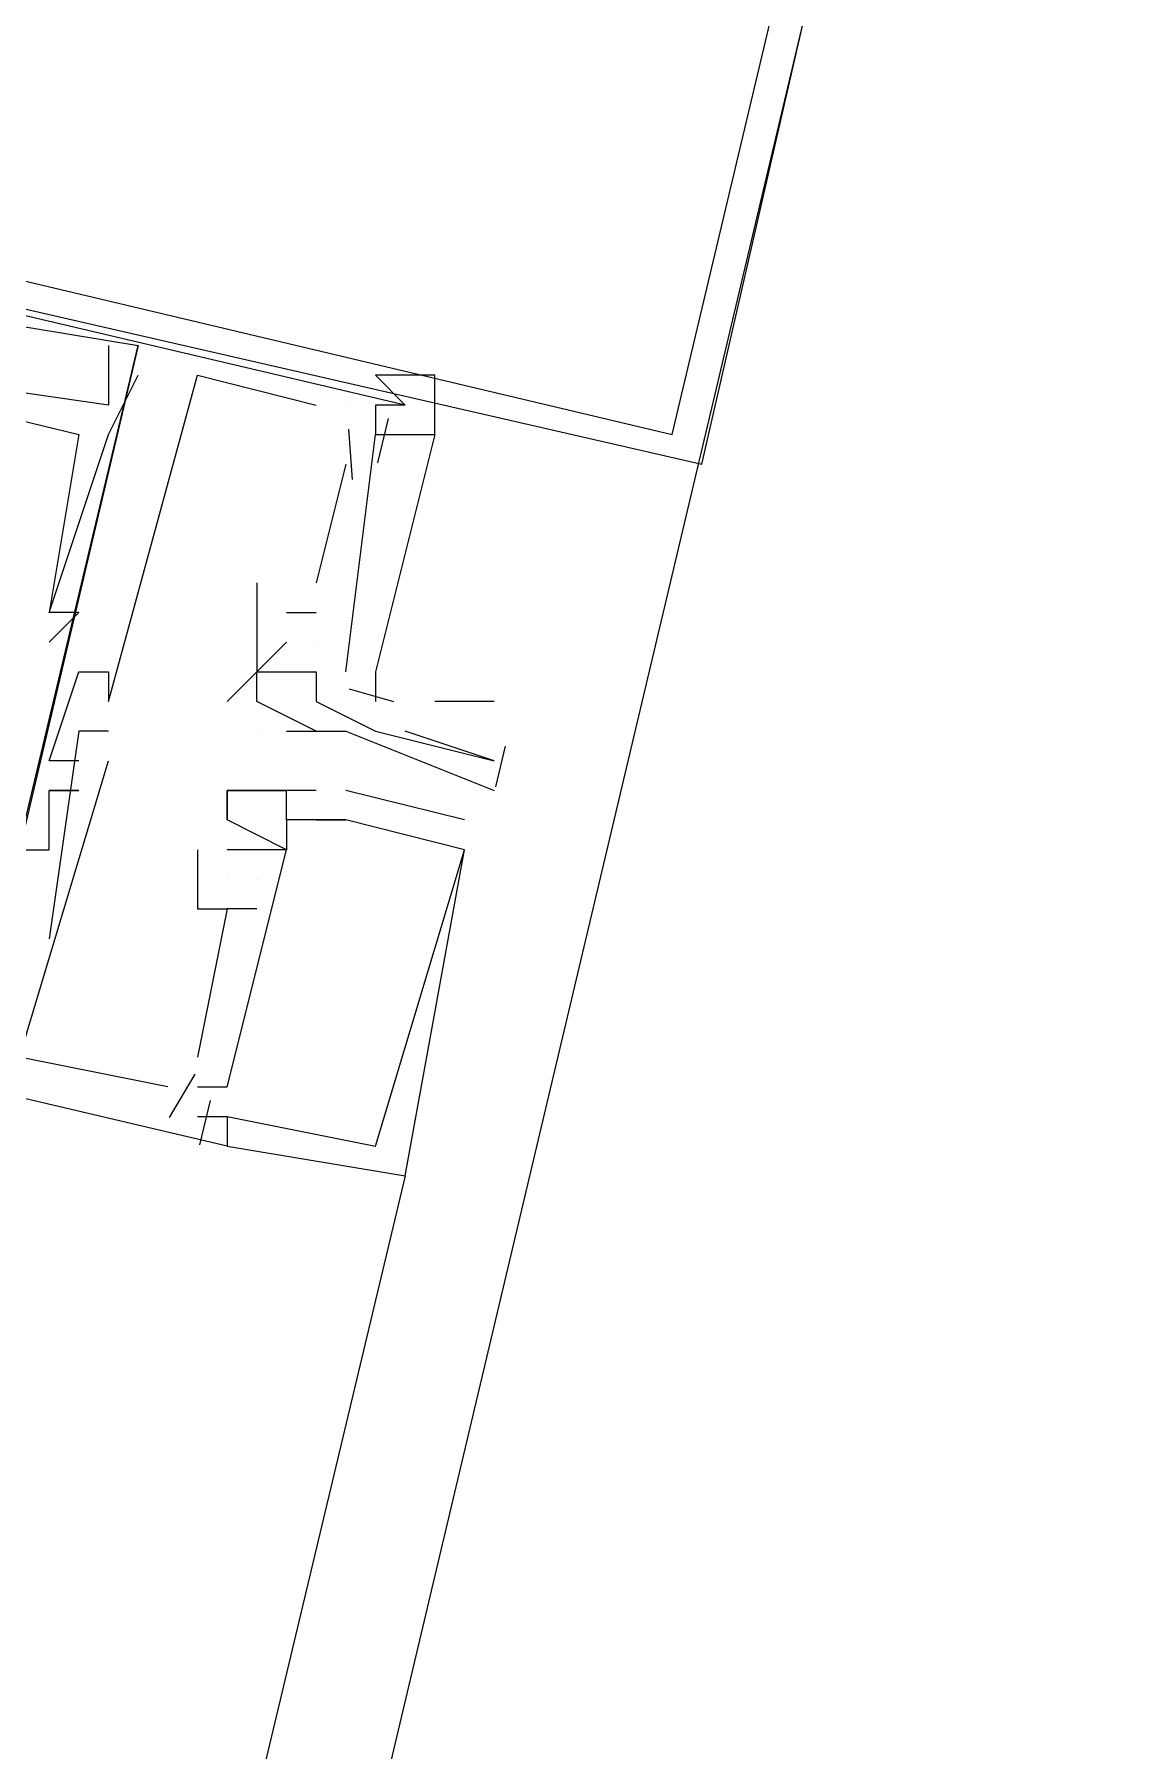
# Model space of a CAD drawing. Header units: feet. Extents: x -84 to 198, y -22 to 181.
# Drawn here: x 117.807 to 118.294, y 74.719 to 75.491 of the extents above; entities that cross this region are included whole.
import ezdxf

# ---------------------------------------------------------------- set-up
doc = ezdxf.new("R2010")
doc.units = ezdxf.units.FT
doc.layers.add('A-LINEA', color=7, linetype='CONTINUOUS')

msp = doc.modelspace()

# ---------------------------------------------------------------- linework, layer by layer
at = {"layer": 'A-LINEA'}
for p, q in [((117.7867, 75.0711), (117.8533, 75.3511)), ((117.7867, 75.0711), (117.8533, 75.3511)), ((117.7867, 75.0711), (117.8533, 75.3511)), ((117.7867, 75.0711), (117.8533, 75.3511)), ((117.7867, 75.0711), (117.8533, 75.3511)), ((117.7867, 75.0711), (117.8533, 75.3511)), ((117.84, 75.3511), (117.84, 75.3511)), ((117.84, 75.3511), (117.84, 75.3511)), ((117.84, 75.3511), (117.84, 75.3511)), ((117.84, 75.3511), (117.84, 75.3511)), ((117.84, 75.3511), (117.84, 75.3511)), ((117.84, 75.3511), (117.84, 75.3511)), ((117.8533, 75.3511), (117.8533, 75.3511)), ((117.8533, 75.3511), (117.8533, 75.3511)), ((117.8533, 75.3511), (117.8533, 75.3511)), ((117.8533, 75.3511), (117.8533, 75.3511)), ((117.8533, 75.3511), (117.8533, 75.3511)), ((117.8533, 75.3511), (117.8533, 75.3511)), ((117.8533, 75.3378), (117.8533, 75.3378)), ((117.8533, 75.3378), (117.8533, 75.3378)), ((117.8533, 75.3378), (117.8533, 75.3378)), ((117.8533, 75.3378), (117.8533, 75.3378)), ((117.8533, 75.3378), (117.8533, 75.3378)), ((117.8533, 75.3378), (117.8533, 75.3378)), ((117.88, 75.3378), (117.88, 75.3378)), ((117.88, 75.3378), (117.88, 75.3378)), ((117.88, 75.3378), (117.88, 75.3378)), ((117.88, 75.3378), (117.88, 75.3378)), ((117.88, 75.3378), (117.88, 75.3378)), ((117.88, 75.3378), (117.88, 75.3378)), ((117.84, 75.3244), (117.84, 75.3244)), ((117.84, 75.3244), (117.84, 75.3244)), ((117.84, 75.3244), (117.84, 75.3244)), ((117.84, 75.3244), (117.84, 75.3244)), ((117.84, 75.3244), (117.84, 75.3244)), ((117.84, 75.3244), (117.84, 75.3244)), ((117.9333, 75.3244), (117.9333, 75.3244)), ((117.9333, 75.3244), (117.9333, 75.3244)), ((117.9333, 75.3244), (117.9333, 75.3244)), ((117.9333, 75.3244), (117.9333, 75.3244)), ((117.9333, 75.3244), (117.9333, 75.3244)), ((117.9333, 75.3244), (117.9333, 75.3244)), ((117.9467, 75.3244), (117.9467, 75.3244)), ((117.9467, 75.3244), (117.9467, 75.3244)), ((117.9467, 75.3244), (117.9467, 75.3244)), ((117.9467, 75.3244), (117.9467, 75.3244)), ((117.9467, 75.3244), (117.9467, 75.3244)), ((117.9467, 75.3244), (117.9467, 75.3244)), ((117.96, 75.3244), (117.96, 75.3244)), ((117.96, 75.3244), (117.96, 75.3244)), ((117.96, 75.3244), (117.96, 75.3244)), ((117.96, 75.3244), (117.96, 75.3244)), ((117.96, 75.3244), (117.96, 75.3244)), ((117.96, 75.3244), (117.96, 75.3244)), ((117.96, 75.3244), (117.96, 75.3244)), ((117.96, 75.3244), (117.96, 75.3244)), ((117.96, 75.3244), (117.96, 75.3244)), ((117.96, 75.3244), (117.96, 75.3244)), ((117.96, 75.3244), (117.96, 75.3244)), ((117.96, 75.3244), (117.96, 75.3244)), ((117.9733, 75.3244), (117.9733, 75.3244)), ((117.9733, 75.3244), (117.9733, 75.3244)), ((117.9733, 75.3244), (117.9733, 75.3244)), ((117.9733, 75.3244), (117.9733, 75.3244)), ((117.9733, 75.3244), (117.9733, 75.3244)), ((117.9733, 75.3244), (117.9733, 75.3244)), ((117.9657, 75.3184), (117.9609, 75.2984)), ((117.9657, 75.3184), (117.9609, 75.2984)), ((117.9657, 75.3184), (117.9609, 75.2984)), ((117.9657, 75.3184), (117.9609, 75.2984)), ((117.9657, 75.3184), (117.9609, 75.2984)), ((117.9657, 75.3184), (117.9609, 75.2984)), ((117.8267, 75.3111), (117.8267, 75.3111)), ((117.8267, 75.3111), (117.8267, 75.3111)), ((117.8267, 75.3111), (117.8267, 75.3111)), ((117.8267, 75.3111), (117.8267, 75.3111)), ((117.8267, 75.3111), (117.8267, 75.3111)), ((117.8267, 75.3111), (117.8267, 75.3111)), ((117.84, 75.3111), (117.84, 75.3111)), ((117.84, 75.3111), (117.84, 75.3111)), ((117.84, 75.3111), (117.84, 75.3111)), ((117.84, 75.3111), (117.84, 75.3111)), ((117.84, 75.3111), (117.84, 75.3111)), ((117.84, 75.3111), (117.84, 75.3111)), ((117.9467, 75.2044), (117.96, 75.3111)), ((117.9467, 75.3111), (117.9467, 75.3111)), ((117.9467, 75.2044), (117.96, 75.3111)), ((117.9467, 75.3111), (117.9467, 75.3111)), ((117.9467, 75.2044), (117.96, 75.3111)), ((117.9467, 75.3111), (117.9467, 75.3111)), ((117.9467, 75.2044), (117.96, 75.3111)), ((117.9467, 75.3111), (117.9467, 75.3111)), ((117.9467, 75.2044), (117.96, 75.3111)), ((117.9467, 75.3111), (117.9467, 75.3111)), ((117.9467, 75.2044), (117.96, 75.3111)), ((117.9467, 75.3111), (117.9467, 75.3111)), ((117.9479, 75.3136), (117.9495, 75.2909)), ((117.9479, 75.3136), (117.9495, 75.2909)), ((117.9479, 75.3136), (117.9495, 75.2909)), ((117.9479, 75.3136), (117.9495, 75.2909)), ((117.9479, 75.3136), (117.9495, 75.2909)), ((117.9479, 75.3136), (117.9495, 75.2909)), ((117.96, 75.3111), (117.96, 75.3111)), ((117.96, 75.3111), (117.96, 75.3111)), ((117.96, 75.3111), (117.96, 75.3111)), ((117.96, 75.3111), (117.96, 75.3111)), ((117.96, 75.3111), (117.96, 75.3111)), ((117.96, 75.3111), (117.96, 75.3111)), ((117.9733, 75.3111), (117.9733, 75.3111)), ((117.9733, 75.3111), (117.9733, 75.3111)), ((117.9467, 75.2978), (117.9333, 75.2444)), ((117.9467, 75.2978), (117.9333, 75.2444)), ((117.9467, 75.2978), (117.9333, 75.2444)), ((117.9467, 75.2978), (117.9333, 75.2444)), ((117.9467, 75.2978), (117.9333, 75.2444)), ((117.9467, 75.2978), (117.9333, 75.2444)), ((117.9467, 75.2978), (117.9467, 75.2978)), ((117.9467, 75.2978), (117.9467, 75.2978)), ((117.9467, 75.2978), (117.9467, 75.2978)), ((117.9467, 75.2978), (117.9467, 75.2978)), ((117.9467, 75.2978), (117.9467, 75.2978)), ((117.9467, 75.2978), (117.9467, 75.2978)), ((117.9067, 75.2444), (117.9067, 75.2178)), ((117.9067, 75.2444), (117.9067, 75.2444)), ((117.9067, 75.2444), (117.9067, 75.2178)), ((117.9067, 75.2444), (117.9067, 75.2444)), ((117.9067, 75.2444), (117.9067, 75.2178)), ((117.9067, 75.2444), (117.9067, 75.2444)), ((117.9067, 75.2444), (117.9067, 75.2178)), ((117.9067, 75.2444), (117.9067, 75.2444)), ((117.9067, 75.2444), (117.9067, 75.2178)), ((117.9067, 75.2444), (117.9067, 75.2444)), ((117.9067, 75.2444), (117.9067, 75.2178)), ((117.9067, 75.2444), (117.9067, 75.2444)), ((117.92, 75.2444), (117.92, 75.2444)), ((117.92, 75.2444), (117.92, 75.2444)), ((117.92, 75.2444), (117.92, 75.2444)), ((117.92, 75.2444), (117.92, 75.2444)), ((117.92, 75.2444), (117.92, 75.2444)), ((117.92, 75.2444), (117.92, 75.2444)), ((117.92, 75.2444), (117.92, 75.2444)), ((117.92, 75.2444), (117.92, 75.2444)), ((117.92, 75.2444), (117.92, 75.2444)), ((117.92, 75.2444), (117.92, 75.2444)), ((117.92, 75.2444), (117.92, 75.2444)), ((117.92, 75.2444), (117.92, 75.2444)), ((117.9333, 75.2444), (117.9333, 75.2444)), ((117.9333, 75.2444), (117.9333, 75.2444)), ((117.9333, 75.2444), (117.9333, 75.2444)), ((117.9333, 75.2444), (117.9333, 75.2444)), ((117.9333, 75.2444), (117.9333, 75.2444)), ((117.9333, 75.2444), (117.9333, 75.2444)), ((117.8133, 75.2311), (117.8133, 75.2311)), ((117.8133, 75.2311), (117.8133, 75.2311)), ((117.8133, 75.2311), (117.8133, 75.2311)), ((117.8133, 75.2311), (117.8133, 75.2311)), ((117.8133, 75.2311), (117.8133, 75.2311)), ((117.8133, 75.2311), (117.8133, 75.2311)), ((117.8133, 75.2311), (117.8133, 75.2311)), ((117.8133, 75.2311), (117.8133, 75.2311)), ((117.8133, 75.2311), (117.8133, 75.2311)), ((117.8133, 75.2311), (117.8133, 75.2311)), ((117.8133, 75.2311), (117.8133, 75.2311)), ((117.8133, 75.2311), (117.8133, 75.2311)), ((117.8267, 75.2311), (117.8267, 75.2311)), ((117.8267, 75.2311), (117.8267, 75.2311)), ((117.8267, 75.2311), (117.8267, 75.2311)), ((117.8267, 75.2311), (117.8267, 75.2311)), ((117.8267, 75.2311), (117.8267, 75.2311)), ((117.8267, 75.2311), (117.8267, 75.2311)), ((117.92, 75.2311), (117.9333, 75.2311)), ((117.92, 75.2311), (117.92, 75.2311)), ((117.92, 75.2311), (117.9333, 75.2311)), ((117.92, 75.2311), (117.92, 75.2311)), ((117.92, 75.2311), (117.9333, 75.2311)), ((117.92, 75.2311), (117.92, 75.2311)), ((117.92, 75.2311), (117.9333, 75.2311)), ((117.92, 75.2311), (117.92, 75.2311)), ((117.92, 75.2311), (117.9333, 75.2311)), ((117.92, 75.2311), (117.92, 75.2311)), ((117.92, 75.2311), (117.9333, 75.2311)), ((117.92, 75.2311), (117.92, 75.2311)), ((117.9333, 75.2311), (117.9333, 75.2311)), ((117.9333, 75.2311), (117.9333, 75.2311)), ((117.9333, 75.2311), (117.9333, 75.2311)), ((117.9333, 75.2311), (117.9333, 75.2311)), ((117.9333, 75.2311), (117.9333, 75.2311)), ((117.9333, 75.2311), (117.9333, 75.2311)), ((117.8133, 75.2178), (117.8133, 75.2178)), ((117.8133, 75.2178), (117.8133, 75.2178)), ((117.8133, 75.2178), (117.8133, 75.2178)), ((117.8133, 75.2178), (117.8133, 75.2178)), ((117.8133, 75.2178), (117.8133, 75.2178)), ((117.8133, 75.2178), (117.8133, 75.2178)), ((117.9067, 75.2178), (117.9067, 75.2178)), ((117.9067, 75.2044), (117.92, 75.2178)), ((117.9067, 75.2178), (117.9067, 75.2178)), ((117.9067, 75.2044), (117.92, 75.2178)), ((117.9067, 75.2178), (117.9067, 75.2178)), ((117.9067, 75.2044), (117.92, 75.2178)), ((117.9067, 75.2178), (117.9067, 75.2178)), ((117.9067, 75.2178), (117.9067, 75.2178)), ((117.9067, 75.2044), (117.92, 75.2178)), ((117.9067, 75.2178), (117.9067, 75.2178)), ((117.9067, 75.2044), (117.92, 75.2178)), ((117.9067, 75.2178), (117.9067, 75.2178)), ((117.9067, 75.2044), (117.92, 75.2178)), ((117.9067, 75.2178), (117.9067, 75.2178)), ((117.92, 75.2178), (117.92, 75.2178)), ((117.92, 75.2178), (117.92, 75.2178)), ((117.92, 75.2178), (117.92, 75.2178)), ((117.92, 75.2178), (117.92, 75.2178)), ((117.92, 75.2178), (117.92, 75.2178)), ((117.92, 75.2178), (117.92, 75.2178)), ((117.9333, 75.2178), (117.9333, 75.2178)), ((117.9333, 75.2178), (117.9333, 75.2178)), ((117.9333, 75.2178), (117.9333, 75.2178)), ((117.9333, 75.2178), (117.9333, 75.2178)), ((117.9333, 75.2178), (117.9333, 75.2178)), ((117.9333, 75.2178), (117.9333, 75.2178)), ((117.9333, 75.2178), (117.9333, 75.2178)), ((117.9333, 75.2178), (117.9333, 75.2178)), ((117.9333, 75.2178), (117.9333, 75.2178)), ((117.9333, 75.2178), (117.9333, 75.2178)), ((117.9333, 75.2178), (117.9333, 75.2178)), ((117.9333, 75.2178), (117.9333, 75.2178)), ((117.8267, 75.2044), (117.8267, 75.2044)), ((117.8267, 75.2044), (117.8267, 75.2044)), ((117.8267, 75.2044), (117.8267, 75.2044)), ((117.8267, 75.2044), (117.8267, 75.2044)), ((117.8267, 75.2044), (117.8267, 75.2044)), ((117.8267, 75.2044), (117.8267, 75.2044)), ((117.84, 75.2044), (117.84, 75.2044)), ((117.84, 75.2044), (117.84, 75.2044)), ((117.84, 75.2044), (117.84, 75.2044)), ((117.84, 75.2044), (117.84, 75.2044)), ((117.84, 75.2044), (117.84, 75.2044)), ((117.84, 75.2044), (117.84, 75.2044)), ((117.84, 75.2044), (117.84, 75.2044)), ((117.84, 75.2044), (117.84, 75.2044)), ((117.84, 75.2044), (117.84, 75.2044)), ((117.84, 75.2044), (117.84, 75.2044)), ((117.84, 75.2044), (117.84, 75.2044)), ((117.84, 75.2044), (117.84, 75.2044)), ((117.9067, 75.2044), (117.9067, 75.2044)), ((117.9067, 75.2044), (117.9067, 75.2044)), ((117.9067, 75.2044), (117.9067, 75.2044)), ((117.9067, 75.2044), (117.9067, 75.2044)), ((117.9067, 75.2044), (117.9067, 75.2044)), ((117.9067, 75.2044), (117.9067, 75.2044)), ((117.9067, 75.2044), (117.9067, 75.2044)), ((117.9067, 75.2044), (117.9067, 75.2044)), ((117.9067, 75.2044), (117.9067, 75.2044)), ((117.9067, 75.2044), (117.9067, 75.2044)), ((117.9067, 75.2044), (117.9067, 75.2044)), ((117.9067, 75.2044), (117.9067, 75.2044)), ((117.92, 75.2044), (117.92, 75.2044)), ((117.92, 75.2044), (117.92, 75.2044)), ((117.9333, 75.2044), (117.9333, 75.2044)), ((117.9333, 75.2044), (117.9333, 75.2044)), ((117.9333, 75.2044), (117.9333, 75.2044)), ((117.9333, 75.2044), (117.9333, 75.2044)), ((117.9333, 75.2044), (117.9333, 75.2044)), ((117.9333, 75.2044), (117.9333, 75.2044)), ((117.9333, 75.2044), (117.9333, 75.2044)), ((117.9333, 75.2044), (117.9333, 75.2044)), ((117.9333, 75.2044), (117.9333, 75.2044)), ((117.9333, 75.2044), (117.9333, 75.2044)), ((117.9333, 75.2044), (117.9333, 75.2044)), ((117.9333, 75.2044), (117.9333, 75.2044)), ((117.9333, 75.2044), (117.9333, 75.2044)), ((117.9333, 75.2044), (117.9333, 75.2044)), ((117.9333, 75.2044), (117.9333, 75.2044)), ((117.9333, 75.2044), (117.9333, 75.2044)), ((117.9467, 75.2044), (117.9467, 75.2044)), ((117.9467, 75.2044), (117.9467, 75.2044)), ((117.9467, 75.2044), (117.9467, 75.2044)), ((117.9467, 75.2044), (117.9467, 75.2044)), ((117.9467, 75.2044), (117.9467, 75.2044)), ((117.9467, 75.2044), (117.9467, 75.2044)), ((117.9482, 75.1967), (117.9681, 75.1911)), ((117.9482, 75.1967), (117.9681, 75.1911)), ((117.9482, 75.1967), (117.9681, 75.1911)), ((117.9482, 75.1967), (117.9681, 75.1911)), ((117.9482, 75.1967), (117.9681, 75.1911)), ((117.9482, 75.1967), (117.9681, 75.1911)), ((117.84, 75.1911), (117.84, 75.1911)), ((117.84, 75.1911), (117.84, 75.1911)), ((117.84, 75.1911), (117.84, 75.1911)), ((117.84, 75.1911), (117.84, 75.1911)), ((117.84, 75.1911), (117.84, 75.1911)), ((117.84, 75.1911), (117.84, 75.1911)), ((117.8933, 75.1911), (117.8933, 75.1911)), ((117.8933, 75.1911), (117.8933, 75.1911)), ((117.9067, 75.1911), (117.9067, 75.1911)), ((117.9067, 75.1911), (117.9067, 75.1911)), ((117.9333, 75.1911), (117.9333, 75.1911)), ((117.9333, 75.1911), (117.9333, 75.1911)), ((117.9333, 75.1911), (117.9333, 75.1911)), ((117.9333, 75.1911), (117.9333, 75.1911)), ((118.0133, 75.1911), (117.9867, 75.1911)), ((118.0133, 75.1911), (117.9867, 75.1911)), ((117.8267, 75.1778), (117.8267, 75.1778)), ((117.8267, 75.1778), (117.8267, 75.1778)), ((117.8267, 75.1778), (117.8267, 75.1778)), ((117.8267, 75.1778), (117.8267, 75.1778)), ((117.8267, 75.1778), (117.8267, 75.1778)), ((117.8267, 75.1778), (117.8267, 75.1778)), ((117.84, 75.1778), (117.84, 75.1778)), ((117.84, 75.1778), (117.84, 75.1778)), ((117.84, 75.1778), (117.84, 75.1778)), ((117.84, 75.1778), (117.84, 75.1778)), ((117.84, 75.1778), (117.84, 75.1778)), ((117.84, 75.1778), (117.84, 75.1778)), ((117.9067, 75.1778), (117.9067, 75.1778)), ((117.9067, 75.1778), (117.9067, 75.1778)), ((117.9067, 75.1778), (117.9067, 75.1778)), ((117.9067, 75.1778), (117.9067, 75.1778)), ((117.92, 75.1778), (117.92, 75.1778)), ((117.92, 75.1778), (117.92, 75.1778)), ((117.9333, 75.1778), (117.9333, 75.1778)), ((117.9333, 75.1778), (117.9333, 75.1778)), ((117.9333, 75.1778), (117.9333, 75.1778)), ((117.9333, 75.1778), (117.9333, 75.1778)), ((117.9467, 75.1778), (117.9467, 75.1778)), ((117.9467, 75.1778), (117.9467, 75.1778)), ((117.96, 75.1778), (117.96, 75.1778)), ((117.96, 75.1778), (117.96, 75.1778)), ((117.96, 75.1778), (117.96, 75.1778)), ((117.96, 75.1778), (117.96, 75.1778)), ((118.0183, 75.171), (118.014, 75.1527)), ((118.0183, 75.171), (118.014, 75.1527)), ((117.8133, 75.1644), (117.8133, 75.1644)), ((117.8133, 75.1644), (117.8133, 75.1644)), ((117.8133, 75.1644), (117.8133, 75.1644)), ((117.8133, 75.1644), (117.8133, 75.1644)), ((117.8133, 75.1644), (117.8133, 75.1644)), ((117.8133, 75.1644), (117.8133, 75.1644)), ((117.8267, 75.1644), (117.8267, 75.1644)), ((117.8267, 75.1644), (117.8267, 75.1644)), ((117.8267, 75.1644), (117.8267, 75.1644)), ((117.8267, 75.1644), (117.8267, 75.1644)), ((117.8267, 75.1644), (117.8267, 75.1644)), ((117.8267, 75.1644), (117.8267, 75.1644)), ((117.84, 75.1644), (117.84, 75.1644)), ((117.84, 75.1644), (117.84, 75.1644)), ((117.84, 75.1644), (117.84, 75.1644)), ((117.84, 75.1644), (117.84, 75.1644)), ((117.84, 75.1644), (117.84, 75.1644)), ((117.84, 75.1644), (117.84, 75.1644)), ((118.0133, 75.1644), (118.0133, 75.1644)), ((118.0133, 75.1644), (118.0133, 75.1644)), ((117.8133, 75.1511), (117.8133, 75.1511)), ((117.8133, 75.1511), (117.8133, 75.1511)), ((117.8133, 75.1511), (117.8133, 75.1511)), ((117.8133, 75.1511), (117.8133, 75.1511)), ((117.8133, 75.1511), (117.8133, 75.1511)), ((117.8133, 75.1511), (117.8133, 75.1511)), ((117.8133, 75.1511), (117.8133, 75.1511)), ((117.8133, 75.1511), (117.8133, 75.1511)), ((117.8133, 75.1511), (117.8133, 75.1511)), ((117.8133, 75.1511), (117.8133, 75.1511)), ((117.8133, 75.1511), (117.8133, 75.1511)), ((117.8133, 75.1511), (117.8133, 75.1511)), ((117.8267, 75.1511), (117.8267, 75.1511)), ((117.8267, 75.1511), (117.8267, 75.1511)), ((117.8267, 75.1511), (117.8267, 75.1511)), ((117.8267, 75.1511), (117.8267, 75.1511)), ((117.8267, 75.1511), (117.8267, 75.1511)), ((117.8267, 75.1511), (117.8267, 75.1511)), ((117.8267, 75.1511), (117.8267, 75.1511)), ((117.8267, 75.1511), (117.8267, 75.1511)), ((117.8267, 75.1511), (117.8267, 75.1511)), ((117.8267, 75.1511), (117.8267, 75.1511)), ((117.8267, 75.1511), (117.8267, 75.1511)), ((117.8267, 75.1511), (117.8267, 75.1511)), ((117.8267, 75.1511), (117.8267, 75.1511)), ((117.8267, 75.1511), (117.8267, 75.1511)), ((117.8267, 75.1511), (117.8267, 75.1511)), ((117.8267, 75.1511), (117.8267, 75.1511)), ((117.8267, 75.1511), (117.8267, 75.1511)), ((117.8267, 75.1511), (117.8267, 75.1511)), ((117.8933, 75.1511), (117.8933, 75.1511)), ((117.8933, 75.1511), (117.8933, 75.1511)), ((117.8933, 75.1511), (117.8933, 75.1511)), ((117.8933, 75.1511), (117.8933, 75.1511)), ((117.8933, 75.1511), (117.8933, 75.1511)), ((117.8933, 75.1511), (117.8933, 75.1511)), ((117.8933, 75.1511), (117.8933, 75.1511)), ((117.8933, 75.1511), (117.8933, 75.1511)), ((117.8933, 75.1511), (117.8933, 75.1511)), ((117.8933, 75.1511), (117.8933, 75.1511)), ((117.8933, 75.1511), (117.8933, 75.1511)), ((117.8933, 75.1511), (117.8933, 75.1511)), ((117.9067, 75.1511), (117.9067, 75.1511)), ((117.9067, 75.1511), (117.9067, 75.1511)), ((117.9067, 75.1511), (117.9067, 75.1511)), ((117.9067, 75.1511), (117.9067, 75.1511)), ((117.9067, 75.1511), (117.9067, 75.1511)), ((117.9067, 75.1511), (117.9067, 75.1511)), ((117.92, 75.1511), (117.92, 75.1511)), ((117.92, 75.1511), (117.92, 75.1511)), ((117.92, 75.1511), (117.92, 75.1511)), ((117.92, 75.1511), (117.92, 75.1511)), ((117.92, 75.1511), (117.92, 75.1511)), ((117.92, 75.1511), (117.92, 75.1511)), ((117.92, 75.1511), (117.92, 75.1511)), ((117.92, 75.1511), (117.92, 75.1511)), ((117.92, 75.1511), (117.92, 75.1511)), ((117.92, 75.1511), (117.92, 75.1511)), ((117.92, 75.1511), (117.92, 75.1511)), ((117.92, 75.1511), (117.92, 75.1511)), ((117.9333, 75.1511), (117.9333, 75.1511)), ((117.9333, 75.1511), (117.9333, 75.1511)), ((117.9333, 75.1511), (117.9333, 75.1511)), ((117.9333, 75.1511), (117.9333, 75.1511)), ((117.9333, 75.1511), (117.9333, 75.1511)), ((117.9333, 75.1511), (117.9333, 75.1511)), ((117.9333, 75.1511), (117.9333, 75.1511)), ((117.9333, 75.1511), (117.9333, 75.1511)), ((117.9333, 75.1511), (117.9333, 75.1511)), ((117.9333, 75.1511), (117.9333, 75.1511)), ((117.9333, 75.1511), (117.9333, 75.1511)), ((117.9333, 75.1511), (117.9333, 75.1511)), ((117.9333, 75.1511), (117.9333, 75.1511)), ((117.9333, 75.1511), (117.9333, 75.1511)), ((117.9333, 75.1511), (117.9333, 75.1511)), ((117.9333, 75.1511), (117.9333, 75.1511)), ((117.9333, 75.1511), (117.9333, 75.1511)), ((117.9333, 75.1511), (117.9333, 75.1511)), ((118, 75.1378), (117.9467, 75.1511)), ((117.9467, 75.1511), (117.9467, 75.1511)), ((118, 75.1378), (117.9467, 75.1511)), ((117.9467, 75.1511), (117.9467, 75.1511)), ((118, 75.1378), (117.9467, 75.1511)), ((117.9467, 75.1511), (117.9467, 75.1511)), ((118, 75.1378), (117.9467, 75.1511)), ((117.9467, 75.1511), (117.9467, 75.1511)), ((118, 75.1378), (117.9467, 75.1511)), ((117.9467, 75.1511), (117.9467, 75.1511)), ((118, 75.1378), (117.9467, 75.1511)), ((117.9467, 75.1511), (117.9467, 75.1511)), ((118.0133, 75.1511), (118.0133, 75.1511)), ((118.0133, 75.1511), (118.0133, 75.1511)), ((117.8133, 75.1378), (117.8133, 75.1378)), ((117.8133, 75.1378), (117.8133, 75.1378)), ((117.8133, 75.1378), (117.8133, 75.1378)), ((117.8133, 75.1378), (117.8133, 75.1378)), ((117.8133, 75.1378), (117.8133, 75.1378)), ((117.8133, 75.1378), (117.8133, 75.1378)), ((117.8933, 75.1378), (117.8933, 75.1378)), ((117.8933, 75.1378), (117.8933, 75.1378)), ((117.8933, 75.1378), (117.8933, 75.1378)), ((117.8933, 75.1378), (117.8933, 75.1378)), ((117.8933, 75.1378), (117.8933, 75.1378)), ((117.8933, 75.1378), (117.8933, 75.1378)), ((117.8933, 75.1378), (117.8933, 75.1378)), ((117.8933, 75.1378), (117.8933, 75.1378)), ((117.8933, 75.1378), (117.8933, 75.1378)), ((117.8933, 75.1378), (117.8933, 75.1378)), ((117.8933, 75.1378), (117.8933, 75.1378)), ((117.8933, 75.1378), (117.8933, 75.1378)), ((117.92, 75.1378), (117.92, 75.1378)), ((117.92, 75.1378), (117.92, 75.1378)), ((117.92, 75.1378), (117.92, 75.1378)), ((117.92, 75.1378), (117.92, 75.1378)), ((117.92, 75.1378), (117.92, 75.1378)), ((117.92, 75.1378), (117.92, 75.1378)), ((117.92, 75.1378), (117.92, 75.1378)), ((117.92, 75.1378), (117.92, 75.1378)), ((117.92, 75.1378), (117.92, 75.1378)), ((117.92, 75.1378), (117.92, 75.1378)), ((117.92, 75.1378), (117.92, 75.1378)), ((117.92, 75.1378), (117.92, 75.1378)), ((117.9333, 75.1378), (117.9333, 75.1378)), ((117.9333, 75.1378), (117.9333, 75.1378)), ((117.9333, 75.1378), (117.9333, 75.1378)), ((117.9333, 75.1378), (117.9333, 75.1378)), ((117.9333, 75.1378), (117.9333, 75.1378)), ((117.9333, 75.1378), (117.9333, 75.1378)), ((117.9467, 75.1378), (117.9467, 75.1378)), ((117.9467, 75.1378), (117.9467, 75.1378)), ((117.9467, 75.1378), (117.9467, 75.1378)), ((117.9467, 75.1378), (117.9467, 75.1378)), ((117.9467, 75.1378), (117.9467, 75.1378)), ((117.9467, 75.1378), (117.9467, 75.1378)), ((117.9467, 75.1378), (117.9467, 75.1378)), ((117.9467, 75.1378), (117.9467, 75.1378)), ((117.9467, 75.1378), (117.9467, 75.1378)), ((117.9467, 75.1378), (117.9467, 75.1378)), ((117.9467, 75.1378), (117.9467, 75.1378)), ((117.9467, 75.1378), (117.9467, 75.1378)), ((117.9467, 75.1378), (117.9467, 75.1378)), ((117.9467, 75.1378), (117.9467, 75.1378)), ((117.9467, 75.1378), (117.9467, 75.1378)), ((117.9467, 75.1378), (117.9467, 75.1378)), ((117.9467, 75.1378), (117.9467, 75.1378)), ((117.9467, 75.1378), (117.9467, 75.1378)), ((118, 75.1378), (118, 75.1378)), ((118, 75.1378), (118, 75.1378)), ((118, 75.1378), (118, 75.1378)), ((118, 75.1378), (118, 75.1378)), ((118, 75.1378), (118, 75.1378)), ((118, 75.1378), (118, 75.1378)), ((117.8133, 75.1244), (117.8133, 75.1244)), ((117.8133, 75.1244), (117.8133, 75.1244)), ((117.8133, 75.1244), (117.8133, 75.1244)), ((117.8133, 75.1244), (117.8133, 75.1244)), ((117.8133, 75.1244), (117.8133, 75.1244)), ((117.8133, 75.1244), (117.8133, 75.1244)), ((117.8133, 75.1244), (117.8133, 75.1244)), ((117.8133, 75.1244), (117.8133, 75.1244)), ((117.8133, 75.1244), (117.8133, 75.1244)), ((117.8133, 75.1244), (117.8133, 75.1244)), ((117.8133, 75.1244), (117.8133, 75.1244)), ((117.8133, 75.1244), (117.8133, 75.1244)), ((117.88, 75.1244), (117.88, 75.1244)), ((117.88, 75.1244), (117.88, 75.1244)), ((117.88, 75.1244), (117.88, 75.1244)), ((117.88, 75.1244), (117.88, 75.1244)), ((117.88, 75.1244), (117.88, 75.1244)), ((117.88, 75.1244), (117.88, 75.1244)), ((117.8933, 75.1244), (117.8933, 75.1244)), ((117.8933, 75.1244), (117.8933, 75.1244)), ((117.8933, 75.1244), (117.8933, 75.1244)), ((117.8933, 75.1244), (117.8933, 75.1244)), ((117.8933, 75.1244), (117.8933, 75.1244)), ((117.8933, 75.1244), (117.8933, 75.1244)), ((117.8933, 75.1244), (117.8933, 75.1244)), ((117.8933, 75.1244), (117.8933, 75.1244)), ((117.8933, 75.1244), (117.8933, 75.1244)), ((117.8933, 75.1244), (117.8933, 75.1244)), ((117.8933, 75.1244), (117.8933, 75.1244)), ((117.8933, 75.1244), (117.8933, 75.1244)), ((117.8933, 75.1244), (117.8933, 75.1244)), ((117.8933, 75.1244), (117.8933, 75.1244)), ((117.8933, 75.1244), (117.8933, 75.1244)), ((117.8933, 75.1244), (117.8933, 75.1244)), ((117.8933, 75.1244), (117.8933, 75.1244)), ((117.8933, 75.1244), (117.8933, 75.1244)), ((117.9067, 75.1244), (117.9067, 75.1244)), ((117.9067, 75.1244), (117.9067, 75.1244)), ((117.9067, 75.1244), (117.9067, 75.1244)), ((117.9067, 75.1244), (117.9067, 75.1244)), ((117.9067, 75.1244), (117.9067, 75.1244)), ((117.9067, 75.1244), (117.9067, 75.1244)), ((117.9067, 75.1244), (117.9067, 75.1244)), ((117.9067, 75.1244), (117.9067, 75.1244)), ((117.9067, 75.1244), (117.9067, 75.1244)), ((117.9067, 75.1244), (117.9067, 75.1244)), ((117.9067, 75.1244), (117.9067, 75.1244)), ((117.9067, 75.1244), (117.9067, 75.1244)), ((117.9067, 75.1244), (117.9067, 75.1244)), ((117.9067, 75.1244), (117.9067, 75.1244)), ((117.9067, 75.1244), (117.9067, 75.1244)), ((117.9067, 75.1244), (117.9067, 75.1244)), ((117.9067, 75.1244), (117.9067, 75.1244)), ((117.9067, 75.1244), (117.9067, 75.1244)), ((117.92, 75.1244), (117.92, 75.1244)), ((117.92, 75.1244), (117.92, 75.1244)), ((117.92, 75.1244), (117.92, 75.1244)), ((117.92, 75.1244), (117.92, 75.1244)), ((117.92, 75.1244), (117.92, 75.1244)), ((117.92, 75.1244), (117.92, 75.1244)), ((117.92, 75.1244), (117.92, 75.1244)), ((117.92, 75.1244), (117.92, 75.1244)), ((117.92, 75.1244), (117.92, 75.1244)), ((117.92, 75.1244), (117.92, 75.1244)), ((117.92, 75.1244), (117.92, 75.1244)), ((117.92, 75.1244), (117.92, 75.1244)), ((117.92, 75.1244), (117.92, 75.1244)), ((117.92, 75.1244), (117.92, 75.1244)), ((117.92, 75.1244), (117.92, 75.1244)), ((117.92, 75.1244), (117.92, 75.1244)), ((117.92, 75.1244), (117.92, 75.1244)), ((117.92, 75.1244), (117.92, 75.1244)), ((118, 75.1244), (118, 75.1244)), ((118, 75.1244), (118, 75.1244)), ((118, 75.1244), (118, 75.1244)), ((118, 75.1244), (118, 75.1244)), ((118, 75.1244), (118, 75.1244)), ((118, 75.1244), (118, 75.1244)), ((118, 75.1244), (118, 75.1244)), ((118, 75.1244), (118, 75.1244)), ((118, 75.1244), (118, 75.1244)), ((118, 75.1244), (118, 75.1244)), ((118, 75.1244), (118, 75.1244)), ((118, 75.1244), (118, 75.1244)), ((117.8933, 75.1111), (117.8933, 75.1111)), ((117.8933, 75.1111), (117.8933, 75.1111)), ((117.8933, 75.1111), (117.8933, 75.1111)), ((117.8933, 75.1111), (117.8933, 75.1111)), ((117.8933, 75.1111), (117.8933, 75.1111)), ((117.8933, 75.1111), (117.8933, 75.1111)), ((117.8933, 75.1111), (117.8933, 75.1111)), ((117.8933, 75.1111), (117.8933, 75.1111)), ((117.8933, 75.1111), (117.8933, 75.1111)), ((117.8933, 75.1111), (117.8933, 75.1111)), ((117.8933, 75.1111), (117.8933, 75.1111)), ((117.8933, 75.1111), (117.8933, 75.1111)), ((117.9067, 75.1111), (117.9067, 75.1111)), ((117.9067, 75.1111), (117.9067, 75.1111)), ((117.9067, 75.1111), (117.9067, 75.1111)), ((117.9067, 75.1111), (117.9067, 75.1111)), ((117.9067, 75.1111), (117.9067, 75.1111)), ((117.9067, 75.1111), (117.9067, 75.1111)), ((117.9067, 75.1111), (117.9067, 75.1111)), ((117.9067, 75.1111), (117.9067, 75.1111)), ((117.9067, 75.1111), (117.9067, 75.1111)), ((117.9067, 75.1111), (117.9067, 75.1111)), ((117.9067, 75.1111), (117.9067, 75.1111)), ((117.9067, 75.1111), (117.9067, 75.1111)), ((117.88, 75.0978), (117.88, 75.0978)), ((117.88, 75.0978), (117.88, 75.0978)), ((117.88, 75.0978), (117.88, 75.0978)), ((117.88, 75.0978), (117.88, 75.0978)), ((117.88, 75.0978), (117.88, 75.0978)), ((117.88, 75.0978), (117.88, 75.0978)), ((117.9067, 75.0978), (117.8933, 75.0978)), ((117.8933, 75.0978), (117.8933, 75.0978)), ((117.8933, 75.0978), (117.8933, 75.0978)), ((117.9067, 75.0978), (117.8933, 75.0978)), ((117.8933, 75.0978), (117.8933, 75.0978)), ((117.8933, 75.0978), (117.8933, 75.0978)), ((117.9067, 75.0978), (117.8933, 75.0978)), ((117.8933, 75.0978), (117.8933, 75.0978)), ((117.8933, 75.0978), (117.8933, 75.0978)), ((117.9067, 75.0978), (117.8933, 75.0978)), ((117.8933, 75.0978), (117.8933, 75.0978)), ((117.8933, 75.0978), (117.8933, 75.0978)), ((117.9067, 75.0978), (117.8933, 75.0978)), ((117.8933, 75.0978), (117.8933, 75.0978)), ((117.8933, 75.0978), (117.8933, 75.0978)), ((117.9067, 75.0978), (117.8933, 75.0978)), ((117.8933, 75.0978), (117.8933, 75.0978)), ((117.8933, 75.0978), (117.8933, 75.0978)), ((117.9067, 75.0978), (117.9067, 75.0978)), ((117.9067, 75.0978), (117.9067, 75.0978)), ((117.9067, 75.0978), (117.9067, 75.0978)), ((117.9067, 75.0978), (117.9067, 75.0978)), ((117.9067, 75.0978), (117.9067, 75.0978)), ((117.9067, 75.0978), (117.9067, 75.0978)), ((117.8133, 75.0844), (117.8133, 75.0844)), ((117.8133, 75.0844), (117.8133, 75.0844)), ((117.8133, 75.0844), (117.8133, 75.0844)), ((117.8133, 75.0844), (117.8133, 75.0844)), ((117.8133, 75.0844), (117.8133, 75.0844)), ((117.8133, 75.0844), (117.8133, 75.0844)), ((117.88, 75.0311), (117.88, 75.0311)), ((117.88, 75.0311), (117.88, 75.0311)), ((117.88, 75.0311), (117.88, 75.0311)), ((117.88, 75.0311), (117.88, 75.0311)), ((117.88, 75.0311), (117.88, 75.0311)), ((117.88, 75.0311), (117.88, 75.0311)), ((117.8788, 75.0235), (117.8673, 75.004)), ((117.8788, 75.0235), (117.8673, 75.004)), ((117.8788, 75.0235), (117.8673, 75.004)), ((117.8788, 75.0235), (117.8673, 75.004)), ((117.8788, 75.0235), (117.8673, 75.004)), ((117.8788, 75.0235), (117.8673, 75.004)), ((117.8667, 75.0178), (117.8667, 75.0178)), ((117.8667, 75.0178), (117.8667, 75.0178)), ((117.8667, 75.0178), (117.8667, 75.0178)), ((117.8667, 75.0178), (117.8667, 75.0178)), ((117.8667, 75.0178), (117.8667, 75.0178)), ((117.8667, 75.0178), (117.8667, 75.0178)), ((117.88, 75.0178), (117.88, 75.0178)), ((117.88, 75.0178), (117.88, 75.0178)), ((117.88, 75.0178), (117.88, 75.0178)), ((117.88, 75.0178), (117.88, 75.0178)), ((117.88, 75.0178), (117.88, 75.0178)), ((117.88, 75.0178), (117.88, 75.0178)), ((117.8933, 75.0178), (117.8933, 75.0178)), ((117.8933, 75.0178), (117.8933, 75.0178)), ((117.8933, 75.0178), (117.8933, 75.0178)), ((117.8933, 75.0178), (117.8933, 75.0178)), ((117.8933, 75.0178), (117.8933, 75.0178)), ((117.8933, 75.0178), (117.8933, 75.0178)), ((117.8933, 75.0178), (117.8933, 75.0178)), ((117.8933, 75.0178), (117.8933, 75.0178)), ((117.8933, 75.0178), (117.8933, 75.0178)), ((117.8933, 75.0178), (117.8933, 75.0178)), ((117.8933, 75.0178), (117.8933, 75.0178)), ((117.8933, 75.0178), (117.8933, 75.0178)), ((117.8933, 75.0178), (117.8933, 75.0178)), ((117.8933, 75.0178), (117.8933, 75.0178)), ((117.8933, 75.0178), (117.8933, 75.0178)), ((117.8933, 75.0178), (117.8933, 75.0178)), ((117.8933, 75.0178), (117.8933, 75.0178)), ((117.8933, 75.0178), (117.8933, 75.0178)), ((117.8857, 75.0117), (117.8809, 74.9917)), ((117.8857, 75.0117), (117.8809, 74.9917)), ((117.8857, 75.0117), (117.8809, 74.9917)), ((117.8857, 75.0117), (117.8809, 74.9917)), ((117.8857, 75.0117), (117.8809, 74.9917)), ((117.8857, 75.0117), (117.8809, 74.9917)), ((117.88, 75.0044), (117.88, 75.0044)), ((117.88, 75.0044), (117.88, 75.0044)), ((117.88, 75.0044), (117.88, 75.0044)), ((117.88, 75.0044), (117.88, 75.0044)), ((117.88, 75.0044), (117.88, 75.0044)), ((117.88, 75.0044), (117.88, 75.0044)), ((117.8933, 75.0044), (117.8933, 75.0044)), ((117.8933, 75.0044), (117.8933, 75.0044)), ((117.8933, 75.0044), (117.8933, 75.0044)), ((117.8933, 75.0044), (117.8933, 75.0044)), ((117.8933, 75.0044), (117.8933, 75.0044)), ((117.8933, 75.0044), (117.8933, 75.0044)), ((117.8933, 75.0044), (117.8933, 75.0044)), ((117.8933, 75.0044), (117.8933, 75.0044)), ((117.8933, 75.0044), (117.8933, 75.0044)), ((117.8933, 75.0044), (117.8933, 75.0044)), ((117.8933, 75.0044), (117.8933, 75.0044)), ((117.8933, 75.0044), (117.8933, 75.0044)), ((117.8933, 75.0044), (117.8933, 75.0044)), ((117.8933, 75.0044), (117.8933, 75.0044)), ((117.8933, 75.0044), (117.8933, 75.0044)), ((117.8933, 75.0044), (117.8933, 75.0044)), ((117.8933, 75.0044), (117.8933, 75.0044)), ((117.8933, 75.0044), (117.8933, 75.0044)), ((117.8933, 74.9911), (117.8933, 74.9911)), ((117.8933, 74.9911), (117.8933, 74.9911)), ((117.8933, 74.9911), (117.8933, 74.9911)), ((117.8933, 74.9911), (117.8933, 74.9911)), ((117.8933, 74.9911), (117.8933, 74.9911)), ((117.8933, 74.9911), (117.8933, 74.9911)), ((117.8933, 74.9911), (117.8933, 74.9911)), ((117.8933, 74.9911), (117.8933, 74.9911)), ((117.8933, 74.9911), (117.8933, 74.9911)), ((117.8933, 74.9911), (117.8933, 74.9911)), ((117.8933, 74.9911), (117.8933, 74.9911)), ((117.8933, 74.9911), (117.8933, 74.9911)), ((117.96, 74.9911), (117.96, 74.9911)), ((117.96, 74.9911), (117.96, 74.9911)), ((117.96, 74.9911), (117.96, 74.9911)), ((117.96, 74.9911), (117.96, 74.9911)), ((117.96, 74.9911), (117.96, 74.9911)), ((117.96, 74.9911), (117.96, 74.9911)), ((117.9733, 74.9778), (116.32, 68.0444)), ((117.9733, 74.9778), (116.32, 68.0444)), ((117.9733, 74.9778), (117.9733, 74.9778)), ((117.9733, 74.9778), (117.9733, 74.9778)), ((117.9733, 74.9778), (117.9733, 74.9778)), ((117.9733, 74.9778), (117.9733, 74.9778)), ((117.9733, 74.9778), (117.9733, 74.9778)), ((117.9733, 74.9778), (117.9733, 74.9778))]:
    msp.add_line(p, q, dxfattribs=at)
for points in [[(117.0933, 59.0178), (114.4, 59.6578), (118.2, 75.6978), (122, 91.7511), (124.68, 91.1111)], [(117.0933, 59.0178), (114.4, 59.6578), (118.2, 75.6978), (122, 91.7511), (124.68, 91.1111)], [(117.2933, 75.4844), (118.1067, 75.2978), (118.2933, 76.1111), (117.48, 76.2978), (117.2933, 75.4844)], [(117.2933, 75.4844), (118.1067, 75.2978), (118.2933, 76.1111), (117.48, 76.2978), (117.2933, 75.4844)], [(117.3067, 75.4978), (118.0933, 75.3111), (118.28, 76.0978), (117.4933, 76.2844), (117.3067, 75.4978)], [(117.3067, 75.4978), (118.0933, 75.3111), (118.28, 76.0978), (117.4933, 76.2844), (117.3067, 75.4978)], [(117.9733, 75.3244), (117.2933, 75.4844), (117.2533, 75.3378), (117.28, 75.3378)], [(117.9733, 75.3244), (117.2933, 75.4844), (117.2533, 75.3378), (117.28, 75.3378)], [(117.9733, 75.3244), (117.2933, 75.4844), (117.2533, 75.3378), (117.28, 75.3378)], [(117.9733, 75.3244), (117.2933, 75.4844), (117.2533, 75.3378), (117.28, 75.3378)], [(117.9733, 75.3244), (117.2933, 75.4844), (117.2533, 75.3378), (117.28, 75.3378)], [(117.9733, 75.3244), (117.2933, 75.4844), (117.2533, 75.3378), (117.28, 75.3378)], [(117.3067, 75.3378), (117.3333, 75.4311), (117.8267, 75.3111), (117.8133, 75.2311), (117.8133, 75.2311)], [(117.3067, 75.3378), (117.3333, 75.4311), (117.8267, 75.3111), (117.8133, 75.2311), (117.8133, 75.2311)], [(117.3067, 75.3378), (117.3333, 75.4311), (117.8267, 75.3111), (117.8133, 75.2311), (117.8133, 75.2311)], [(117.3067, 75.3378), (117.3333, 75.4311), (117.8267, 75.3111), (117.8133, 75.2311), (117.8133, 75.2311)], [(117.3067, 75.3378), (117.3333, 75.4311), (117.8267, 75.3111), (117.8133, 75.2311), (117.8133, 75.2311)], [(117.3067, 75.3378), (117.3333, 75.4311), (117.8267, 75.3111), (117.8133, 75.2311), (117.8133, 75.2311)], [(117.7733, 75.3644), (117.8533, 75.3511), (117.8, 75.1244), (117.8133, 75.1244), (117.8133, 75.1378)], [(117.7733, 75.3644), (117.8533, 75.3511), (117.8, 75.1244), (117.8133, 75.1244), (117.8133, 75.1378)], [(117.7733, 75.3644), (117.8533, 75.3511), (117.8, 75.1244), (117.8133, 75.1244), (117.8133, 75.1378)], [(117.7733, 75.3644), (117.8533, 75.3511), (117.8, 75.1244), (117.8133, 75.1244), (117.8133, 75.1378)], [(117.7733, 75.3644), (117.8533, 75.3511), (117.8, 75.1244), (117.8133, 75.1244), (117.8133, 75.1378)], [(117.7733, 75.3644), (117.8533, 75.3511), (117.8, 75.1244), (117.8133, 75.1244), (117.8133, 75.1378)], [(117.84, 75.3511), (117.84, 75.3244), (117.7467, 75.3378), (117.7467, 75.3511)], [(117.84, 75.3511), (117.84, 75.3244), (117.7467, 75.3378), (117.7467, 75.3511)], [(117.84, 75.3511), (117.84, 75.3244), (117.7467, 75.3378), (117.7467, 75.3511)], [(117.84, 75.3511), (117.84, 75.3244), (117.7467, 75.3378), (117.7467, 75.3511)], [(117.84, 75.3511), (117.84, 75.3244), (117.7467, 75.3378), (117.7467, 75.3511)], [(117.84, 75.3511), (117.84, 75.3244), (117.7467, 75.3378), (117.7467, 75.3511)], [(117.8133, 75.2178), (117.8267, 75.2311), (117.8133, 75.2311), (117.84, 75.3111), (117.8533, 75.3378)], [(117.8133, 75.2178), (117.8267, 75.2311), (117.8133, 75.2311), (117.84, 75.3111), (117.8533, 75.3378)], [(117.8133, 75.2178), (117.8267, 75.2311), (117.8133, 75.2311), (117.84, 75.3111), (117.8533, 75.3378)], [(117.8133, 75.2178), (117.8267, 75.2311), (117.8133, 75.2311), (117.84, 75.3111), (117.8533, 75.3378)], [(117.8133, 75.2178), (117.8267, 75.2311), (117.8133, 75.2311), (117.84, 75.3111), (117.8533, 75.3378)], [(117.8133, 75.2178), (117.8267, 75.2311), (117.8133, 75.2311), (117.84, 75.3111), (117.8533, 75.3378)], [(117.84, 75.1911), (117.88, 75.3378), (117.9333, 75.3244)], [(117.84, 75.1911), (117.88, 75.3378), (117.9333, 75.3244)], [(117.84, 75.1911), (117.88, 75.3378), (117.9333, 75.3244)], [(117.84, 75.1911), (117.88, 75.3378), (117.9333, 75.3244)], [(117.84, 75.1911), (117.88, 75.3378), (117.9333, 75.3244)], [(117.84, 75.1911), (117.88, 75.3378), (117.9333, 75.3244)], [(117.96, 75.3111), (117.9867, 75.3111), (117.9867, 75.3378), (117.96, 75.3378), (117.9733, 75.3244)], [(117.96, 75.3111), (117.9867, 75.3111), (117.9867, 75.3378), (117.96, 75.3378), (117.9733, 75.3244)], [(117.9733, 75.3244), (117.96, 75.3244), (117.96, 75.3111)], [(117.9733, 75.3244), (117.96, 75.3244), (117.96, 75.3111)], [(117.88, 75.0044), (117.8933, 75.0044), (117.8933, 74.9911), (117.2133, 75.1511), (117.2533, 75.3111), (117.2667, 75.3111), (117.2667, 75.2978), (117.2533, 75.2978), (117.2533, 75.2711), (117.2533, 75.2844)], [(117.88, 75.0044), (117.8933, 75.0044), (117.8933, 74.9911), (117.2133, 75.1511), (117.2533, 75.3111), (117.2667, 75.3111), (117.2667, 75.2978), (117.2533, 75.2978), (117.2533, 75.2711), (117.2533, 75.2844)], [(117.88, 75.0044), (117.8933, 75.0044), (117.8933, 74.9911), (117.2133, 75.1511), (117.2533, 75.3111), (117.2667, 75.3111), (117.2667, 75.2978), (117.2533, 75.2978), (117.2533, 75.2711), (117.2533, 75.2844)], [(117.88, 75.0044), (117.8933, 75.0044), (117.8933, 74.9911), (117.2133, 75.1511), (117.2533, 75.3111), (117.2667, 75.3111), (117.2667, 75.2978), (117.2533, 75.2978), (117.2533, 75.2711), (117.2533, 75.2844)], [(117.88, 75.0044), (117.8933, 75.0044), (117.8933, 74.9911), (117.2133, 75.1511), (117.2533, 75.3111), (117.2667, 75.3111), (117.2667, 75.2978), (117.2533, 75.2978), (117.2533, 75.2711), (117.2533, 75.2844)], [(117.88, 75.0044), (117.8933, 75.0044), (117.8933, 74.9911), (117.2133, 75.1511), (117.2533, 75.3111), (117.2667, 75.3111), (117.2667, 75.2978), (117.2533, 75.2978), (117.2533, 75.2711), (117.2533, 75.2844)], [(117.9467, 75.2044), (117.96, 75.3111), (117.9867, 75.3111), (117.96, 75.2044), (117.96, 75.1911)], [(117.9467, 75.2044), (117.96, 75.3111), (117.9867, 75.3111), (117.96, 75.2044), (117.96, 75.1911)], [(117.9467, 75.2044), (117.96, 75.3111), (117.9867, 75.3111), (117.96, 75.2044), (117.96, 75.1911)], [(117.9467, 75.2044), (117.96, 75.3111), (117.9867, 75.3111), (117.96, 75.2044), (117.96, 75.1911)], [(117.9467, 75.2044), (117.96, 75.3111), (117.9867, 75.3111), (117.96, 75.2044), (117.96, 75.1911)], [(117.9467, 75.2044), (117.96, 75.3111), (117.9867, 75.3111), (117.96, 75.2044), (117.96, 75.1911)], [(117.9067, 75.2178), (117.9067, 75.2044), (117.9067, 75.2044), (117.8933, 75.1911)], [(117.9067, 75.2178), (117.9067, 75.2044), (117.9067, 75.2044), (117.8933, 75.1911)], [(117.8267, 75.1644), (117.8133, 75.1644), (117.8267, 75.2044), (117.84, 75.2044), (117.84, 75.1911)], [(117.8267, 75.1644), (117.8133, 75.1644), (117.8267, 75.2044), (117.84, 75.2044), (117.84, 75.1911)], [(117.8267, 75.1644), (117.8133, 75.1644), (117.8267, 75.2044), (117.84, 75.2044), (117.84, 75.1911)], [(117.8267, 75.1644), (117.8133, 75.1644), (117.8267, 75.2044), (117.84, 75.2044), (117.84, 75.1911)], [(117.8267, 75.1644), (117.8133, 75.1644), (117.8267, 75.2044), (117.84, 75.2044), (117.84, 75.1911)], [(117.8267, 75.1644), (117.8133, 75.1644), (117.8267, 75.2044), (117.84, 75.2044), (117.84, 75.1911)], [(117.9333, 75.1778), (117.9067, 75.1911), (117.9067, 75.2044), (117.9333, 75.2044), (117.9333, 75.1911), (117.96, 75.1778)], [(117.9333, 75.1778), (117.9067, 75.1911), (117.9067, 75.2044), (117.9333, 75.2044), (117.9333, 75.1911), (117.96, 75.1778)], [(117.92, 75.2044), (117.92, 75.2044), (117.9333, 75.2044), (117.9333, 75.2044), (117.9333, 75.1911), (117.9333, 75.1911)], [(117.92, 75.2044), (117.92, 75.2044), (117.9333, 75.2044), (117.9333, 75.2044), (117.9333, 75.1911), (117.9333, 75.1911)], [(117.84, 75.1778), (117.8267, 75.1778), (117.8133, 75.0844)], [(117.84, 75.1778), (117.8267, 75.1778), (117.8133, 75.0844)], [(117.84, 75.1778), (117.8267, 75.1778), (117.8133, 75.0844)], [(117.84, 75.1778), (117.8267, 75.1778), (117.8133, 75.0844)], [(117.84, 75.1778), (117.8267, 75.1778), (117.8133, 75.0844)], [(117.84, 75.1778), (117.8267, 75.1778), (117.8133, 75.0844)], [(117.92, 75.1778), (117.9333, 75.1778), (117.9467, 75.1778), (118.0133, 75.1511)], [(117.92, 75.1778), (117.9333, 75.1778), (117.9467, 75.1778), (118.0133, 75.1511)], [(117.96, 75.1778), (117.96, 75.1778), (117.96, 75.1778), (117.96, 75.1778), (118.0133, 75.1644), (118.0133, 75.1644), (118.0133, 75.1644)], [(117.96, 75.1778), (117.96, 75.1778), (117.96, 75.1778), (117.96, 75.1778), (118.0133, 75.1644), (118.0133, 75.1644), (118.0133, 75.1644)], [(118.0133, 75.1644), (117.9733, 75.1778), (117.9733, 75.1778)], [(118.0133, 75.1644), (117.9733, 75.1778), (117.9733, 75.1778)], [(117.8667, 75.0178), (117.8, 75.0311), (117.84, 75.1644)], [(117.8667, 75.0178), (117.8, 75.0311), (117.84, 75.1644)], [(117.8667, 75.0178), (117.8, 75.0311), (117.84, 75.1644)], [(117.8667, 75.0178), (117.8, 75.0311), (117.84, 75.1644)], [(117.8667, 75.0178), (117.8, 75.0311), (117.84, 75.1644)], [(117.8667, 75.0178), (117.8, 75.0311), (117.84, 75.1644)], [(117.8133, 75.1244), (117.8133, 75.1511), (117.8267, 75.1511), (117.8133, 75.1511)], [(117.8133, 75.1244), (117.8133, 75.1511), (117.8267, 75.1511), (117.8133, 75.1511)], [(117.8133, 75.1244), (117.8133, 75.1511), (117.8267, 75.1511), (117.8133, 75.1511)], [(117.8133, 75.1244), (117.8133, 75.1511), (117.8267, 75.1511), (117.8133, 75.1511)], [(117.8133, 75.1244), (117.8133, 75.1511), (117.8267, 75.1511), (117.8133, 75.1511)], [(117.8133, 75.1244), (117.8133, 75.1511), (117.8267, 75.1511), (117.8133, 75.1511)], [(117.8933, 75.0044), (117.96, 74.9911), (117.96, 74.9911), (118, 75.1244), (118, 75.1244), (117.9467, 75.1378), (117.9467, 75.1378), (117.9467, 75.1378), (117.9467, 75.1378), (117.92, 75.1378), (117.92, 75.1378), (117.92, 75.1244), (117.8933, 75.1378), (117.8933, 75.1511), (117.92, 75.1511)], [(117.9333, 75.1511), (117.9067, 75.1511), (117.8933, 75.1511), (117.8933, 75.1378)], [(117.8933, 75.0044), (117.96, 74.9911), (117.96, 74.9911), (118, 75.1244), (118, 75.1244), (117.9467, 75.1378), (117.9467, 75.1378), (117.9467, 75.1378), (117.9467, 75.1378), (117.92, 75.1378), (117.92, 75.1378), (117.92, 75.1244), (117.8933, 75.1378), (117.8933, 75.1511), (117.92, 75.1511)], [(117.9333, 75.1511), (117.9067, 75.1511), (117.8933, 75.1511), (117.8933, 75.1378)], [(117.8933, 75.0044), (117.96, 74.9911), (117.96, 74.9911), (118, 75.1244), (118, 75.1244), (117.9467, 75.1378), (117.9467, 75.1378), (117.9467, 75.1378), (117.9467, 75.1378), (117.92, 75.1378), (117.92, 75.1378), (117.92, 75.1244), (117.8933, 75.1378), (117.8933, 75.1511), (117.92, 75.1511)], [(117.9333, 75.1511), (117.9067, 75.1511), (117.8933, 75.1511), (117.8933, 75.1378)], [(117.8933, 75.0044), (117.96, 74.9911), (117.96, 74.9911), (118, 75.1244), (118, 75.1244), (117.9467, 75.1378), (117.9467, 75.1378), (117.9467, 75.1378), (117.9467, 75.1378), (117.92, 75.1378), (117.92, 75.1378), (117.92, 75.1244), (117.8933, 75.1378), (117.8933, 75.1511), (117.92, 75.1511)], [(117.9333, 75.1511), (117.9067, 75.1511), (117.8933, 75.1511), (117.8933, 75.1378)], [(117.8933, 75.0044), (117.96, 74.9911), (117.96, 74.9911), (118, 75.1244), (118, 75.1244), (117.9467, 75.1378), (117.9467, 75.1378), (117.9467, 75.1378), (117.9467, 75.1378), (117.92, 75.1378), (117.92, 75.1378), (117.92, 75.1244), (117.8933, 75.1378), (117.8933, 75.1511), (117.92, 75.1511)], [(117.9333, 75.1511), (117.9067, 75.1511), (117.8933, 75.1511), (117.8933, 75.1378)], [(117.8933, 75.0044), (117.96, 74.9911), (117.96, 74.9911), (118, 75.1244), (118, 75.1244), (117.9467, 75.1378), (117.9467, 75.1378), (117.9467, 75.1378), (117.9467, 75.1378), (117.92, 75.1378), (117.92, 75.1378), (117.92, 75.1244), (117.8933, 75.1378), (117.8933, 75.1511), (117.92, 75.1511)], [(117.9333, 75.1511), (117.9067, 75.1511), (117.8933, 75.1511), (117.8933, 75.1378)], [(117.9333, 75.1378), (117.9333, 75.1378), (117.9467, 75.1378), (117.92, 75.1378), (117.92, 75.1511)], [(117.9333, 75.1378), (117.9333, 75.1378), (117.9467, 75.1378), (117.92, 75.1378), (117.92, 75.1511)], [(117.9333, 75.1378), (117.9333, 75.1378), (117.9467, 75.1378), (117.92, 75.1378), (117.92, 75.1511)], [(117.9333, 75.1378), (117.9333, 75.1378), (117.9467, 75.1378), (117.92, 75.1378), (117.92, 75.1511)], [(117.9333, 75.1378), (117.9333, 75.1378), (117.9467, 75.1378), (117.92, 75.1378), (117.92, 75.1511)], [(117.9333, 75.1378), (117.9333, 75.1378), (117.9467, 75.1378), (117.92, 75.1378), (117.92, 75.1511)], [(117.92, 75.1378), (117.92, 75.1244), (117.9067, 75.1244), (117.9067, 75.1244), (117.8933, 75.1244), (117.8933, 75.1244), (117.8933, 75.1244), (117.8933, 75.1244), (117.8933, 75.1244)], [(117.92, 75.1378), (117.92, 75.1244), (117.9067, 75.1244), (117.9067, 75.1244), (117.8933, 75.1244), (117.8933, 75.1244), (117.8933, 75.1244), (117.8933, 75.1244), (117.8933, 75.1244)], [(117.92, 75.1378), (117.92, 75.1244), (117.9067, 75.1244), (117.9067, 75.1244), (117.8933, 75.1244), (117.8933, 75.1244), (117.8933, 75.1244), (117.8933, 75.1244), (117.8933, 75.1244)], [(117.92, 75.1378), (117.92, 75.1244), (117.9067, 75.1244), (117.9067, 75.1244), (117.8933, 75.1244), (117.8933, 75.1244), (117.8933, 75.1244), (117.8933, 75.1244), (117.8933, 75.1244)], [(117.92, 75.1378), (117.92, 75.1244), (117.9067, 75.1244), (117.9067, 75.1244), (117.8933, 75.1244), (117.8933, 75.1244), (117.8933, 75.1244), (117.8933, 75.1244), (117.8933, 75.1244)], [(117.92, 75.1378), (117.92, 75.1244), (117.9067, 75.1244), (117.9067, 75.1244), (117.8933, 75.1244), (117.8933, 75.1244), (117.8933, 75.1244), (117.8933, 75.1244), (117.8933, 75.1244)], [(117.88, 75.0178), (117.8933, 75.0178), (117.92, 75.1244)], [(117.88, 75.1244), (117.88, 75.0978), (117.8933, 75.0978), (117.88, 75.0311)], [(117.88, 75.0178), (117.8933, 75.0178), (117.92, 75.1244)], [(117.88, 75.1244), (117.88, 75.0978), (117.8933, 75.0978), (117.88, 75.0311)], [(117.88, 75.0178), (117.8933, 75.0178), (117.92, 75.1244)], [(117.88, 75.1244), (117.88, 75.0978), (117.8933, 75.0978), (117.88, 75.0311)], [(117.88, 75.0178), (117.8933, 75.0178), (117.92, 75.1244)], [(117.88, 75.1244), (117.88, 75.0978), (117.8933, 75.0978), (117.88, 75.0311)], [(117.88, 75.0178), (117.8933, 75.0178), (117.92, 75.1244)], [(117.88, 75.1244), (117.88, 75.0978), (117.8933, 75.0978), (117.88, 75.0311)], [(117.88, 75.0178), (117.8933, 75.0178), (117.92, 75.1244)], [(117.88, 75.1244), (117.88, 75.0978), (117.8933, 75.0978), (117.88, 75.0311)], [(117.8933, 75.0044), (117.8933, 74.9911), (117.9733, 74.9778), (117.9733, 74.9778), (118, 75.1244)], [(117.8933, 75.0044), (117.8933, 74.9911), (117.9733, 74.9778), (117.9733, 74.9778), (118, 75.1244)], [(117.8933, 75.0044), (117.8933, 74.9911), (117.9733, 74.9778), (117.9733, 74.9778), (118, 75.1244)], [(117.8933, 75.0044), (117.8933, 74.9911), (117.9733, 74.9778), (117.9733, 74.9778), (118, 75.1244)], [(117.8933, 75.0044), (117.8933, 74.9911), (117.9733, 74.9778), (117.9733, 74.9778), (118, 75.1244)], [(117.8933, 75.0044), (117.8933, 74.9911), (117.9733, 74.9778), (117.9733, 74.9778), (118, 75.1244)]]:
    msp.add_lwpolyline(points, dxfattribs=at)

doc.saveas('drawing.dxf')
